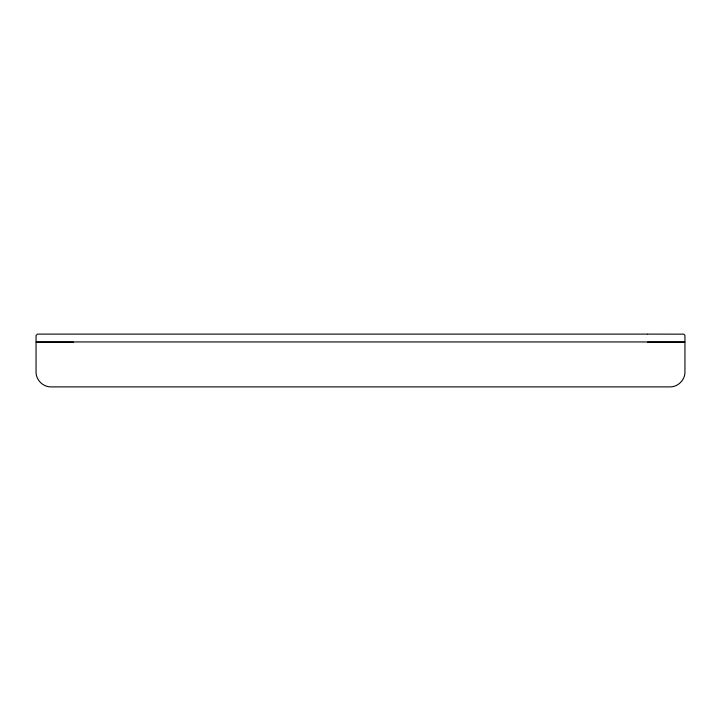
<?xml version="1.0" encoding="UTF-8"?>
<svg xmlns="http://www.w3.org/2000/svg" width="721" height="721" viewBox="0 0 721 721"><rect width="100%" height="100%" fill="white"/><g stroke="black" fill="none" stroke-linecap="round" stroke-linejoin="round"><path stroke-width="1.08" d="M647.215 334.111L37.546 334.111L36.059 335.409L36.05 341.952L684.95 341.952L684.941 335.409L683.841 334.165L647.539 334.111M73.461 342.205L36.05 342.205L36.05 371.928C35.879 379.922 43.017 387.06 51.011 386.889L669.989 386.889C677.983 387.06 685.121 379.922 684.95 371.928L684.95 342.205L647.539 342.205"/></g></svg>
